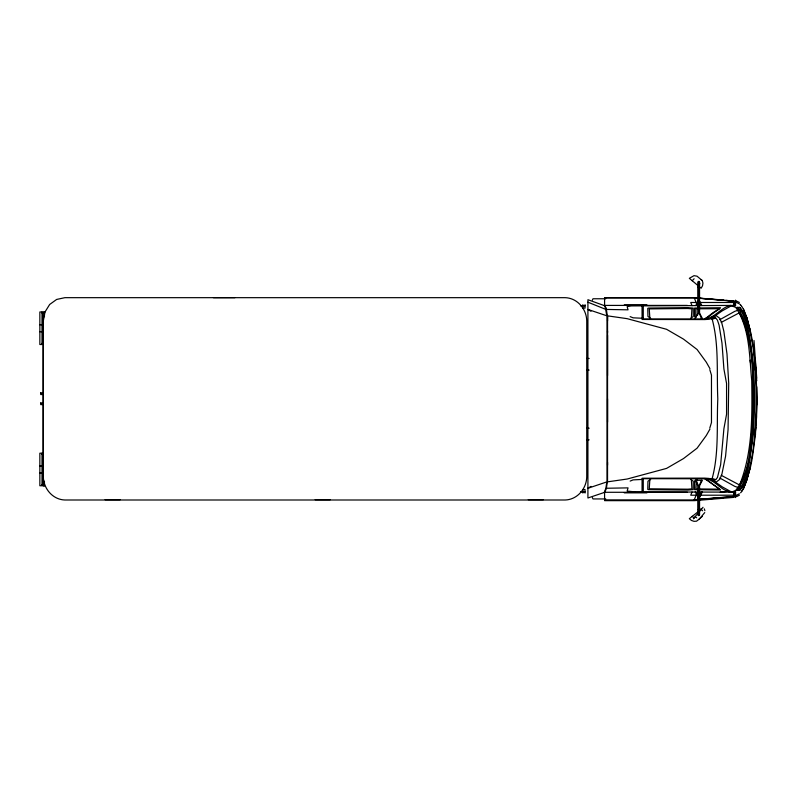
<?xml version="1.0" encoding="UTF-8"?>
<svg xmlns="http://www.w3.org/2000/svg" width="797" height="797" viewBox="0 0 797 797"><rect width="100%" height="100%" fill="white"/><g stroke="black" fill="none" stroke-linecap="round" stroke-linejoin="round"><path stroke-width="1.2" d="M607.543 375.576L607.553 335.338M643.269 318.68L643.269 305.41M734.047 491.879L734.047 497.368L694.456 500.655L604.584 500.655L604.584 492.018M734.047 305.918L734.047 301.286L694.217 297.819L604.584 297.819M607.543 320.932L607.553 315.851L627.169 318.67L666.571 329.3L683.477 339.114L697.076 349.504L706.281 362.167L709.948 368.622M642.083 479.027L642.053 492.287M607.543 465.159L607.553 462.37M642.053 305.41L642.083 318.68M756.761 404.876L756.901 398.849M728 497.228L734.047 496.661L734.047 491.779L734.047 495.206L699.756 495.206M755.128 433.289L755.526 427.441M755.925 421.603L756.243 416.921M755.646 427.441L755.158 434.455L756.612 416.931L756.751 386.804M755.964 422.769L756.363 416.931M755.456 434.465L757.15 398.849L755.456 363.243M643.269 492.287L643.269 479.027M735.581 492.128L635.777 491.948L627.139 491.062L628.046 487.874L606.417 488.262L604.803 492.287L587.917 497.986L587.917 299.712L605.003 305.859L606.666 314.964M755.516 434.465C752.507 453.324 752.288 475.092 739.666 490.324L736.787 490.324L738.709 487.674L734.824 486.379L719.811 478.011M606.666 482.743L605.909 488.262L604.285 492.287M606.417 488.262L607.184 482.743M741.668 491.221L743.442 488.681L746.998 479.684L748.403 472.731M748.293 472.731C747.646 478.688 743.212 490.693 740.572 492.805M746.998 479.684L750.116 467.57L749.339 468.098M747.307 475.211L748.244 471.734M750.116 467.57L746.819 479.684L743.392 488.681M709.798 428.049L711.472 422.549L711.472 375.158L709.798 369.649M697.076 304.454L698.292 301.236M697.475 315.283L698.292 313.131L698.292 281.5M701.37 480.292L699.338 485.652L699.338 515.5M699.338 497.218L701.38 491.849M692.035 491.998L690.74 495.206L698.162 495.206M734.047 496.591L694.217 499.878L696.518 494.26M747.596 476.437L743.77 484.148L746.072 478.598M743.93 484.197L747.217 476.377L750.385 464.761L752.996 450.604L754.928 434.445L756.522 398.849L754.928 363.253L752.996 347.103L750.385 332.947L747.217 321.321L743.93 313.5L747.596 321.271L750.854 332.907L753.534 347.074L756.742 380.777M592.36 300.14L592.958 298.765L605.75 298.765M712.199 478.429C719.093 452.796 716.603 425.249 717.798 398.849C716.603 372.458 719.093 344.912 712.199 319.278L711.024 318.531L712.299 316.937L716.244 315.662L719.721 318.302L721.863 323.333L723.845 331.183L726.994 353.988L728.707 383.237L728.059 429.643L725.579 456.163L721.863 474.374L719.721 479.395L716.244 482.046L712.299 480.76L711.024 479.176L712.199 478.429L715.676 479.684L717.42 477.602L720.627 464.781L723.905 428.746L726.565 414.231L726.565 383.477L723.905 368.951L721.982 343.089L719.093 325.146L717.42 320.105L715.676 318.023L712.299 316.937M695.771 305.53L698.082 301.236M695.203 318.501L698.082 313.131L698.082 281.979M699.557 497.218L702.426 491.849M709.948 429.085L706.281 435.541L697.076 448.193L683.477 458.584L666.571 468.397L627.169 479.027L607.543 481.846L607.553 315.851M691.368 318.023L691.906 308.857L687.861 308.509L649.854 308.897L649.266 309.097L649.844 318.023M649.844 479.674L649.266 488.601L649.854 488.8L687.861 489.189L691.906 488.84L691.368 479.674M696.498 479.674L695.95 488.91L719.711 489.169L705.913 479.505M699.985 287.249L701.141 288.215L702.516 285.814L702.934 283.144L702.326 280.624L697.046 276.19L694.018 275.662L689.335 278.312L698.252 285.794L699.846 283.573M739.666 490.324L743.88 485.094L743.003 484.636M698.849 519.604L704.747 512.581M693.34 518.817L703.024 507.29M692.214 280.733L694.127 278.771M705.913 318.192L713.235 312.504L718.824 309.286M743.003 313.072L743.88 312.603L739.666 307.373L736.787 307.373L738.709 310.033L734.824 311.318L719.811 319.697M699.985 509.751L701.141 508.785M698.81 511.176L689.335 518.688L691.457 520.461L694.018 521.338L696.608 521.178L702.326 516.376M714.371 316.329L722.301 310.81L731.766 305.58L735.581 305.58M590.976 486.399L587.917 488.282L607.025 481.846L607.025 315.861L587.917 309.415L590.976 311.298M712.299 480.76L715.676 479.684M721.285 322.367L739.566 312.693C755.347 343.896 752.627 382.819 752.946 416.921C750.166 441.498 751.95 469.861 735.741 490.324L731.766 492.128L722.301 486.897L714.371 481.368M736.518 496.621L739.377 495.256M735.561 495.634L739.377 493.841M630.158 481.079L633.127 479.884L642.093 479.445L642.143 478.22L704.668 478.12L709.091 478.429L712.568 479.684M650.651 479.356L647.951 481.239L647.772 489.378L648.559 489.647L687.861 490.075L693.26 489.607L693.26 481.189L690.561 479.306M690.561 318.401L693.26 316.519L693.26 308.09L687.861 307.622L648.559 308.06L647.772 308.329L647.951 316.469L650.651 318.352M697.305 479.306L694.605 481.189L694.605 489.677L720.558 489.976L707.029 479.884L705.116 479.246M712.568 318.023L709.091 319.278L704.668 319.577L642.143 319.477L642.093 318.252L633.127 317.824L630.158 316.618M712.199 319.278L715.676 318.023M711.024 318.531L714.401 317.355M705.116 318.461L707.029 317.814L720.558 307.732L694.605 308.031L694.605 316.519L695.323 317.604M743.77 313.56L746.998 321.321M698.292 285.346L698.81 285.266M698.292 287.209L699.338 287.209M698.292 509.393L698.81 509.313M699.338 509.791L698.292 509.791M720.169 492.138L727.85 491.341L730.341 492.287L734.137 492.287M734.047 496.411L694.326 499.699M723.258 497.677L694.456 499.948L604.584 499.878M604.285 305.41L687.403 305.41M213.447 297.689L234.926 297.67M698.162 302.491L690.74 302.491L692.035 305.699M699.756 302.491L734.047 302.491M624.28 304.843L646.945 304.843M734.137 305.41L631.354 305.909L627.139 306.636L628.046 309.824L606.417 309.435L604.803 305.41L606.417 309.435L607.184 314.974M580.475 305.809L585.048 305.809M42.012 313.121L43.088 313.121M39.85 324.748L42.012 324.748M39.85 331.721L42.012 331.721M42.012 343.348L43.088 343.348M586.672 358.461L589.162 358.461M586.672 370.087L589.162 370.087M586.672 428.208L589.162 428.208M586.672 439.834L589.162 439.834M42.012 454.36L43.088 454.36M39.85 465.986L42.012 465.986M39.85 472.96L42.012 472.96M42.012 484.586L43.088 484.586M580.475 491.898L585.048 491.898M604.803 492.287L687.403 492.287M624.28 492.855L646.945 492.855M605.75 498.942L592.958 498.942L592.36 497.567M105.114 499.689L120.217 499.689M315.184 499.689L330.287 499.689M528.272 499.689L543.375 499.689M723.258 300.021L694.456 297.749L604.584 297.749L604.584 306.217M694.217 297.819L734.047 301.107L726.147 300.359M698.292 285.744L698.81 285.824M698.292 287.607L698.81 287.687M698.292 511.654L698.81 511.734M711.024 479.176L714.401 480.342M587.917 302.193L605.909 309.435M735.561 302.073L739.377 303.866M735.561 300.618L739.377 302.442M721.285 475.341L739.566 485.014C752.786 452.158 752.159 415.635 751.75 380.777C749.26 356.179 750.097 328.603 735.741 307.373L730.341 305.41C720.309 307.851 714.341 318.959 703.711 318.949L643.269 319.009L643.269 318.252M727.85 491.341C719.043 488.372 713.504 478.539 703.711 478.758L643.269 478.688L643.269 479.455M749.339 329.609L750.116 330.137L746.998 318.023L743.442 309.027L741.539 306.297M695.143 516.685L696.727 517.831M701.221 279.697L701.888 280.255M701.23 509.432L702.625 510.797M692.214 516.267L694.127 518.229M739.666 307.373L743.591 312.693M741.668 306.476L740.174 304.334L740.572 304.902M699.557 301.236L701.858 305.53M695.203 491.849L698.082 497.218M702.416 318.501L699.557 313.131L699.557 281.979M694.765 299.094L696.518 303.448M699.338 301.236L700.971 305.53M701.37 318.501L699.338 313.131L699.338 281.5M696.259 480.292L698.292 485.652L698.292 515.5M696.668 492.925L698.292 497.218M743.392 309.027L746.819 318.023L750.116 330.137M704.289 508.825L704.887 510.678M747.307 322.486L748.244 325.973M719.761 308.748L695.95 308.798L695.95 317.216M749.09 328.454L746.998 318.023M750.126 360.174L750.415 362.605M753.992 340.498L756.742 378.167M755.765 370.256L755.158 363.243L755.646 370.256M755.925 372.597L756.492 380.777M755.964 374.929L756.363 380.777M755.128 367.925L755.287 370.266M607.543 330.934L607.553 332.568M607.543 398.849L607.553 422.111M735.561 300.15L735.561 305.669M735.561 491.46L735.561 497.557M734.047 301.037L734.047 305.819M699.557 515.021L699.557 485.652L702.416 480.292L695.203 480.292L698.082 485.652L698.082 515.021M698.81 281.301L698.81 313.131M698.81 485.652L698.81 515.699M585.048 304.643L585.048 308.13L582.896 308.13L582.896 304.643M585.048 493.054L585.048 489.567L582.896 489.567L582.896 493.054M44.433 316.738L44.433 311.786L43.088 311.786L43.088 486.16L44.433 486.16L44.433 481.209M754.032 398.849C752.209 429.354 754.43 463.585 737.464 490.324L742.266 485.014L745.823 476.377L748.941 464.761L753.404 434.445L754.968 398.849L753.404 363.253L748.941 332.947L745.823 321.321L742.266 312.693L737.464 307.373C754.43 334.112 752.209 368.353 754.032 398.849M44.971 312.025L43.327 320.922L43.327 476.755C43.496 488.611 52.702 499.639 64.906 499.998L565.163 499.998C577.377 499.639 586.572 488.611 586.741 476.755L586.741 320.922C586.572 309.067 577.377 298.038 565.163 297.67L64.906 297.67L56.647 299.443L49.653 304.484L44.971 312.025M40.697 392.901L40.697 394.545L42.231 394.545L42.231 392.901L40.697 392.901M40.697 402.973L40.697 404.617L42.231 404.617L42.231 402.973L40.697 402.973M42.012 311.966L39.85 311.966L39.85 344.513L42.012 344.513L42.012 311.966M42.012 453.194L39.85 453.194L39.85 485.742L42.012 485.742L42.012 453.194"/></g></svg>
